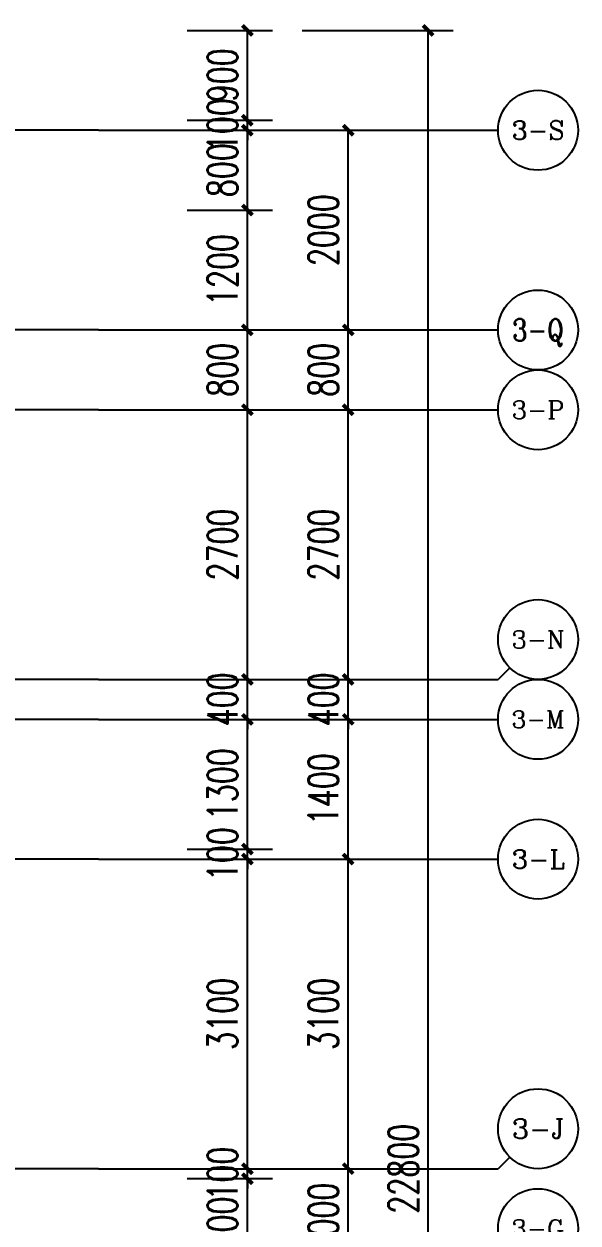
# Model space of a CAD drawing. Extents: x -59851 to 653804, y -249523 to 437614.
# Drawn here: x 10951 to 16495, y -219438 to -207430 of the extents above; entities that cross this region are included whole.
import ezdxf
from ezdxf.enums import TextEntityAlignment as Align

# ---------------------------------------------------------------- set-up
doc = ezdxf.new("R2010")
doc.units = 0
doc.header["$LTSCALE"] = 1000
doc.header["$MEASUREMENT"] = 0
for name, color, linetype in [('A-第三道尺寸线', 105, 'Continuous'), ('AXIS', 3, 'Continuous'), ('AXIS_TEXT', 7, 'Continuous'), ('DOTE', 16, 'Continuous')]:
    doc.layers.add(name, color=color, linetype=linetype)
doc.styles.add('_TCH_AXIS', font='COMPLEX', dxfattribs={"bigfont": 'GBCBIG'})
doc.styles.add('_TCH_DIM_T3', font='SIMPLEX.shx', dxfattribs={"width": 0.705882, "bigfont": 'GBCBIG.shx'})
doc.styles.add('COMPLEX', font='COMPLEX')
doc.dimstyles.new('_TCH_ARCH&&100', dxfattribs={"dimtxt": 297.5, "dimasz": 100, "dimexe": 250, "dimexo": 300, "dimgap": 100, "dimtad": 1, "dimdec": 0, "dimzin": 0, "dimdsep": 46, "dimtxsty": '_TCH_DIM_T3', "dimblk": 'ARCHTICK', "dimcen": 0.09, "dimclrt": 7, "dimazin": 2, "dimtfac": 1, "dimtdec": 0, "dimtix": 1, "dimtmove": 2, "dimatfit": 3, "dimfxl": 0, "dimtolj": 1, "dimtzin": 0, "dimarcsym": 0})

# ---------------------------------------------------------------- blocks, each defined once
blk = doc.blocks.new('roofzhouxian')
at = {"layer": 'DOTE'}
for p, q in [((11694, -283895), (-12292, -283895)), ((11694, -285895), (-12292, -285895)), ((11694, -286695), (-23892, -286695)), ((11694, -289395), (-25892, -289395)), ((11694, -289795), (-49367, -289795)), ((11694, -291195), (-25892, -291195)), ((11694, -294295), (-7192, -294295))]:
    blk.add_line(p, q, dxfattribs=at)
blk = doc.blocks.new('_ArchTick')
at = {"color": 0, "linetype": 'ByBlock', "const_width": 0.4}
blk.add_lwpolyline([(-0.5, -0.5), (0.5, 0.5)], dxfattribs=at)
blk = doc.blocks.new('*D1330')
at = {"layer": 'A-第三道尺寸线', "color": 0, "lineweight": -2, "transparency": 16777216}
for p, q in [((12583, -218994), (13436, -218994)), ((13186, -219894), (13186, -218994)), ((12583, -219894), (13436, -219894))]:
    blk.add_line(p, q, dxfattribs=at)
at = {"layer": 'Defpoints', "color": 0, "transparency": 16777216}
for p in [(12283, -218994), (13186, -218994), (12283, -219894)]:
    blk.add_point(p, dxfattribs=at)
at = {"layer": 'A-第三道尺寸线', "color": 0, "lineweight": -2, "transparency": 16777216, "xscale": 100, "yscale": 100, "zscale": 100}
for p, rotation in [((13186, -218994), 90), ((13186, -219894), 270)]:
    blk.add_blockref('_ArchTick', p, dxfattribs=dict(at, rotation=rotation))
at = {"layer": 'A-第三道尺寸线', "color": 7, "transparency": 16777216, "insert": (12937, -219444), "char_height": 297.5, "attachment_point": 5, "rotation": 90, "style": '_TCH_DIM_T3'}
blk.add_mtext('\\A1;900', dxfattribs=at)
blk = doc.blocks.new('*D1331')
at = {"layer": 'A-第三道尺寸线', "color": 0, "lineweight": -2, "transparency": 16777216}
for p, q in [((12583, -218894), (13436, -218894)), ((13186, -218894), (13186, -218794)), ((13186, -218994), (13186, -218894)), ((12583, -218994), (13436, -218994)), ((13186, -218994), (13186, -219094))]:
    blk.add_line(p, q, dxfattribs=at)
at = {"layer": 'Defpoints', "color": 0, "transparency": 16777216}
for p in [(12283, -218894), (13186, -218894), (12283, -218994)]:
    blk.add_point(p, dxfattribs=at)
at = {"layer": 'A-第三道尺寸线', "color": 0, "lineweight": -2, "transparency": 16777216, "xscale": 100, "yscale": 100, "zscale": 100}
for p, rotation in [((13186, -218894), 270), ((13186, -218994), 90)]:
    blk.add_blockref('_ArchTick', p, dxfattribs=dict(at, rotation=rotation))
at = {"layer": 'A-第三道尺寸线', "color": 7, "transparency": 16777216, "insert": (12937, -218944), "char_height": 297.5, "attachment_point": 5, "rotation": 90, "style": '_TCH_DIM_T3'}
blk.add_mtext('\\A1;100', dxfattribs=at)
blk = doc.blocks.new('*D1332')
at = {"layer": 'A-第三道尺寸线', "color": 0, "lineweight": -2, "transparency": 16777216}
for p, q in [((12583, -215794), (13436, -215794)), ((13186, -218894), (13186, -215794)), ((12583, -218894), (13436, -218894))]:
    blk.add_line(p, q, dxfattribs=at)
at = {"layer": 'Defpoints', "color": 0, "transparency": 16777216}
for p in [(12283, -215794), (13186, -215794), (12283, -218894)]:
    blk.add_point(p, dxfattribs=at)
at = {"layer": 'A-第三道尺寸线', "color": 0, "lineweight": -2, "transparency": 16777216, "xscale": 100, "yscale": 100, "zscale": 100}
for p, rotation in [((13186, -215794), 90), ((13186, -218894), 270)]:
    blk.add_blockref('_ArchTick', p, dxfattribs=dict(at, rotation=rotation))
at = {"layer": 'A-第三道尺寸线', "color": 7, "transparency": 16777216, "insert": (12937, -217344), "char_height": 297.5, "attachment_point": 5, "rotation": 90, "style": '_TCH_DIM_T3'}
blk.add_mtext('\\A1;3100', dxfattribs=at)
blk = doc.blocks.new('*D1333')
at = {"layer": 'A-第三道尺寸线', "color": 0, "lineweight": -2, "transparency": 16777216}
for p, q in [((13186, -215694), (13186, -215594)), ((12583, -215694), (13436, -215694)), ((13186, -215794), (13186, -215694)), ((12583, -215794), (13436, -215794)), ((13186, -215794), (13186, -215894))]:
    blk.add_line(p, q, dxfattribs=at)
at = {"layer": 'Defpoints', "color": 0, "transparency": 16777216}
for p in [(12283, -215694), (13186, -215694), (12283, -215794)]:
    blk.add_point(p, dxfattribs=at)
at = {"layer": 'A-第三道尺寸线', "color": 0, "lineweight": -2, "transparency": 16777216, "xscale": 100, "yscale": 100, "zscale": 100}
for p, rotation in [((13186, -215694), 270), ((13186, -215794), 90)]:
    blk.add_blockref('_ArchTick', p, dxfattribs=dict(at, rotation=rotation))
at = {"layer": 'A-第三道尺寸线', "color": 7, "transparency": 16777216, "insert": (12937, -215744), "char_height": 297.5, "attachment_point": 5, "rotation": 90, "style": '_TCH_DIM_T3'}
blk.add_mtext('\\A1;100', dxfattribs=at)
blk = doc.blocks.new('*D1334')
at = {"layer": 'A-第三道尺寸线', "color": 0, "lineweight": -2, "transparency": 16777216}
for p, q in [((12583, -214394), (13436, -214394)), ((13186, -215694), (13186, -214394)), ((12583, -215694), (13436, -215694))]:
    blk.add_line(p, q, dxfattribs=at)
at = {"layer": 'Defpoints', "color": 0, "transparency": 16777216}
for p in [(12283, -214394), (13186, -214394), (12283, -215694)]:
    blk.add_point(p, dxfattribs=at)
at = {"layer": 'A-第三道尺寸线', "color": 0, "lineweight": -2, "transparency": 16777216, "xscale": 100, "yscale": 100, "zscale": 100}
for p, rotation in [((13186, -214394), 90), ((13186, -215694), 270)]:
    blk.add_blockref('_ArchTick', p, dxfattribs=dict(at, rotation=rotation))
at = {"layer": 'A-第三道尺寸线', "color": 7, "transparency": 16777216, "insert": (12937, -215044), "char_height": 297.5, "attachment_point": 5, "rotation": 90, "style": '_TCH_DIM_T3'}
blk.add_mtext('\\A1;1300', dxfattribs=at)
blk = doc.blocks.new('*D1335')
at = {"layer": 'A-第三道尺寸线', "color": 0, "lineweight": -2, "transparency": 16777216}
for p, q in [((13186, -213994), (13186, -213894)), ((12583, -213994), (13436, -213994)), ((13186, -214394), (13186, -213994)), ((12583, -214394), (13436, -214394)), ((13186, -214394), (13186, -214494))]:
    blk.add_line(p, q, dxfattribs=at)
at = {"layer": 'Defpoints', "color": 0, "transparency": 16777216}
for p in [(12283, -213994), (13186, -213994), (12283, -214394)]:
    blk.add_point(p, dxfattribs=at)
at = {"layer": 'A-第三道尺寸线', "color": 0, "lineweight": -2, "transparency": 16777216, "xscale": 100, "yscale": 100, "zscale": 100}
for p, rotation in [((13186, -213994), 270), ((13186, -214394), 90)]:
    blk.add_blockref('_ArchTick', p, dxfattribs=dict(at, rotation=rotation))
at = {"layer": 'A-第三道尺寸线', "color": 7, "transparency": 16777216, "insert": (12937, -214194), "char_height": 297.5, "attachment_point": 5, "rotation": 90, "style": '_TCH_DIM_T3'}
blk.add_mtext('\\A1;400', dxfattribs=at)
blk = doc.blocks.new('*D1336')
at = {"layer": 'A-第三道尺寸线', "color": 0, "lineweight": -2, "transparency": 16777216}
for p, q in [((12583, -211294), (13436, -211294)), ((13186, -213994), (13186, -211294)), ((12583, -213994), (13436, -213994))]:
    blk.add_line(p, q, dxfattribs=at)
at = {"layer": 'Defpoints', "color": 0, "transparency": 16777216}
for p in [(12283, -211294), (13186, -211294), (12283, -213994)]:
    blk.add_point(p, dxfattribs=at)
at = {"layer": 'A-第三道尺寸线', "color": 0, "lineweight": -2, "transparency": 16777216, "xscale": 100, "yscale": 100, "zscale": 100}
for p, rotation in [((13186, -211294), 90), ((13186, -213994), 270)]:
    blk.add_blockref('_ArchTick', p, dxfattribs=dict(at, rotation=rotation))
at = {"layer": 'A-第三道尺寸线', "color": 7, "transparency": 16777216, "insert": (12937, -212644), "char_height": 297.5, "attachment_point": 5, "rotation": 90, "style": '_TCH_DIM_T3'}
blk.add_mtext('\\A1;2700', dxfattribs=at)
blk = doc.blocks.new('*D1337')
at = {"layer": 'A-第三道尺寸线', "color": 0, "lineweight": -2, "transparency": 16777216}
for p, q in [((12583, -210494), (13436, -210494)), ((13186, -211294), (13186, -210494)), ((12583, -211294), (13436, -211294))]:
    blk.add_line(p, q, dxfattribs=at)
at = {"layer": 'Defpoints', "color": 0, "transparency": 16777216}
for p in [(12283, -210494), (13186, -210494), (12283, -211294)]:
    blk.add_point(p, dxfattribs=at)
at = {"layer": 'A-第三道尺寸线', "color": 0, "lineweight": -2, "transparency": 16777216, "xscale": 100, "yscale": 100, "zscale": 100}
for p, rotation in [((13186, -210494), 90), ((13186, -211294), 270)]:
    blk.add_blockref('_ArchTick', p, dxfattribs=dict(at, rotation=rotation))
at = {"layer": 'A-第三道尺寸线', "color": 7, "transparency": 16777216, "insert": (12937, -210894), "char_height": 297.5, "attachment_point": 5, "rotation": 90, "style": '_TCH_DIM_T3'}
blk.add_mtext('\\A1;800', dxfattribs=at)
blk = doc.blocks.new('*D1338')
at = {"layer": 'A-第三道尺寸线', "color": 0, "lineweight": -2, "transparency": 16777216}
for p, q in [((12583, -209294), (13436, -209294)), ((13186, -210494), (13186, -209294)), ((12583, -210494), (13436, -210494))]:
    blk.add_line(p, q, dxfattribs=at)
at = {"layer": 'Defpoints', "color": 0, "transparency": 16777216}
for p in [(12283, -209294), (13186, -209294), (12283, -210494)]:
    blk.add_point(p, dxfattribs=at)
at = {"layer": 'A-第三道尺寸线', "color": 0, "lineweight": -2, "transparency": 16777216, "xscale": 100, "yscale": 100, "zscale": 100}
for p, rotation in [((13186, -209294), 90), ((13186, -210494), 270)]:
    blk.add_blockref('_ArchTick', p, dxfattribs=dict(at, rotation=rotation))
at = {"layer": 'A-第三道尺寸线', "color": 7, "transparency": 16777216, "insert": (12937, -209894), "char_height": 297.5, "attachment_point": 5, "rotation": 90, "style": '_TCH_DIM_T3'}
blk.add_mtext('\\A1;1200', dxfattribs=at)
blk = doc.blocks.new('*D1339')
at = {"layer": 'A-第三道尺寸线', "color": 0, "lineweight": -2, "transparency": 16777216}
for p, q in [((12583, -208494), (13436, -208494)), ((13186, -209294), (13186, -208494)), ((12583, -209294), (13436, -209294))]:
    blk.add_line(p, q, dxfattribs=at)
at = {"layer": 'Defpoints', "color": 0, "transparency": 16777216}
for p in [(12283, -208494), (13186, -208494), (12283, -209294)]:
    blk.add_point(p, dxfattribs=at)
at = {"layer": 'A-第三道尺寸线', "color": 0, "lineweight": -2, "transparency": 16777216, "xscale": 100, "yscale": 100, "zscale": 100}
for p, rotation in [((13186, -208494), 90), ((13186, -209294), 270)]:
    blk.add_blockref('_ArchTick', p, dxfattribs=dict(at, rotation=rotation))
at = {"layer": 'A-第三道尺寸线', "color": 7, "transparency": 16777216, "insert": (12937, -208894), "char_height": 297.5, "attachment_point": 5, "rotation": 90, "style": '_TCH_DIM_T3'}
blk.add_mtext('\\A1;800', dxfattribs=at)
blk = doc.blocks.new('*D1340')
at = {"layer": 'A-第三道尺寸线', "color": 0, "lineweight": -2, "transparency": 16777216}
for p, q in [((13186, -208394), (13186, -208294)), ((12583, -208394), (13436, -208394)), ((13186, -208494), (13186, -208394)), ((12583, -208494), (13436, -208494)), ((13186, -208494), (13186, -208594))]:
    blk.add_line(p, q, dxfattribs=at)
at = {"layer": 'Defpoints', "color": 0, "transparency": 16777216}
for p in [(12283, -208394), (13186, -208394), (12283, -208494)]:
    blk.add_point(p, dxfattribs=at)
at = {"layer": 'A-第三道尺寸线', "color": 0, "lineweight": -2, "transparency": 16777216, "xscale": 100, "yscale": 100, "zscale": 100}
for p, rotation in [((13186, -208394), 270), ((13186, -208494), 90)]:
    blk.add_blockref('_ArchTick', p, dxfattribs=dict(at, rotation=rotation))
at = {"layer": 'A-第三道尺寸线', "color": 7, "transparency": 16777216, "insert": (12937, -208444), "char_height": 297.5, "attachment_point": 5, "rotation": 90, "style": '_TCH_DIM_T3'}
blk.add_mtext('\\A1;100', dxfattribs=at)
blk = doc.blocks.new('*D1341')
at = {"layer": 'A-第三道尺寸线', "color": 0, "lineweight": -2, "transparency": 16777216}
for p, q in [((12583, -207494), (13436, -207494)), ((13186, -208394), (13186, -207494)), ((12583, -208394), (13436, -208394))]:
    blk.add_line(p, q, dxfattribs=at)
at = {"layer": 'Defpoints', "color": 0, "transparency": 16777216}
for p in [(12283, -207494), (13186, -207494), (12283, -208394)]:
    blk.add_point(p, dxfattribs=at)
at = {"layer": 'A-第三道尺寸线', "color": 0, "lineweight": -2, "transparency": 16777216, "xscale": 100, "yscale": 100, "zscale": 100}
for p, rotation in [((13186, -207494), 90), ((13186, -208394), 270)]:
    blk.add_blockref('_ArchTick', p, dxfattribs=dict(at, rotation=rotation))
at = {"layer": 'A-第三道尺寸线', "color": 7, "transparency": 16777216, "insert": (12937, -207944), "char_height": 297.5, "attachment_point": 5, "rotation": 90, "style": '_TCH_DIM_T3'}
blk.add_mtext('\\A1;900', dxfattribs=at)
blk = doc.blocks.new('*D1434')
at = {"layer": 'AXIS', "color": 0, "lineweight": -2, "transparency": 16777216}
for p, q in [((11995, -218894), (14445, -218894)), ((14195, -219894), (14195, -218894)), ((11995, -219894), (14445, -219894))]:
    blk.add_line(p, q, dxfattribs=at)
at = {"layer": 'Defpoints', "color": 0, "transparency": 16777216}
for p in [(11695, -218894), (14195, -218894), (11695, -219894)]:
    blk.add_point(p, dxfattribs=at)
at = {"layer": 'AXIS', "color": 0, "lineweight": -2, "transparency": 16777216, "xscale": 100, "yscale": 100, "zscale": 100}
for p, rotation in [((14195, -218894), 90), ((14195, -219894), 270)]:
    blk.add_blockref('_ArchTick', p, dxfattribs=dict(at, rotation=rotation))
at = {"layer": 'AXIS', "color": 7, "transparency": 16777216, "insert": (13946, -219394), "char_height": 297.5, "attachment_point": 5, "rotation": 90, "style": '_TCH_DIM_T3'}
blk.add_mtext('\\A1;1000', dxfattribs=at)
blk = doc.blocks.new('*D1435')
at = {"layer": 'AXIS', "color": 0, "lineweight": -2, "transparency": 16777216}
for p, q in [((11995, -215794), (14445, -215794)), ((14195, -218894), (14195, -215794)), ((11995, -218894), (14445, -218894))]:
    blk.add_line(p, q, dxfattribs=at)
at = {"layer": 'Defpoints', "color": 0, "transparency": 16777216}
for p in [(11695, -215794), (14195, -215794), (11695, -218894)]:
    blk.add_point(p, dxfattribs=at)
at = {"layer": 'AXIS', "color": 0, "lineweight": -2, "transparency": 16777216, "xscale": 100, "yscale": 100, "zscale": 100}
for p, rotation in [((14195, -215794), 90), ((14195, -218894), 270)]:
    blk.add_blockref('_ArchTick', p, dxfattribs=dict(at, rotation=rotation))
at = {"layer": 'AXIS', "color": 7, "transparency": 16777216, "insert": (13946, -217344), "char_height": 297.5, "attachment_point": 5, "rotation": 90, "style": '_TCH_DIM_T3'}
blk.add_mtext('\\A1;3100', dxfattribs=at)
blk = doc.blocks.new('*D1436')
at = {"layer": 'AXIS', "color": 0, "lineweight": -2, "transparency": 16777216}
for p, q in [((11995, -214394), (14445, -214394)), ((14195, -215794), (14195, -214394)), ((11995, -215794), (14445, -215794))]:
    blk.add_line(p, q, dxfattribs=at)
at = {"layer": 'Defpoints', "color": 0, "transparency": 16777216}
for p in [(11695, -214394), (14195, -214394), (11695, -215794)]:
    blk.add_point(p, dxfattribs=at)
at = {"layer": 'AXIS', "color": 0, "lineweight": -2, "transparency": 16777216, "xscale": 100, "yscale": 100, "zscale": 100}
for p, rotation in [((14195, -214394), 90), ((14195, -215794), 270)]:
    blk.add_blockref('_ArchTick', p, dxfattribs=dict(at, rotation=rotation))
at = {"layer": 'AXIS', "color": 7, "transparency": 16777216, "insert": (13946, -215094), "char_height": 297.5, "attachment_point": 5, "rotation": 90, "style": '_TCH_DIM_T3'}
blk.add_mtext('\\A1;1400', dxfattribs=at)
blk = doc.blocks.new('*D1437')
at = {"layer": 'AXIS', "color": 0, "lineweight": -2, "transparency": 16777216}
for p, q in [((14195, -213994), (14195, -213894)), ((11995, -213994), (14445, -213994)), ((14195, -214394), (14195, -213994)), ((11995, -214394), (14445, -214394)), ((14195, -214394), (14195, -214494))]:
    blk.add_line(p, q, dxfattribs=at)
at = {"layer": 'Defpoints', "color": 0, "transparency": 16777216}
for p in [(11695, -213994), (14195, -213994), (11695, -214394)]:
    blk.add_point(p, dxfattribs=at)
at = {"layer": 'AXIS', "color": 0, "lineweight": -2, "transparency": 16777216, "xscale": 100, "yscale": 100, "zscale": 100}
for p, rotation in [((14195, -213994), 270), ((14195, -214394), 90)]:
    blk.add_blockref('_ArchTick', p, dxfattribs=dict(at, rotation=rotation))
at = {"layer": 'AXIS', "color": 7, "transparency": 16777216, "insert": (13946, -214194), "char_height": 297.5, "attachment_point": 5, "rotation": 90, "style": '_TCH_DIM_T3'}
blk.add_mtext('\\A1;400', dxfattribs=at)
blk = doc.blocks.new('*D1438')
at = {"layer": 'AXIS', "color": 0, "lineweight": -2, "transparency": 16777216}
for p, q in [((11995, -211294), (14445, -211294)), ((14195, -213994), (14195, -211294)), ((11995, -213994), (14445, -213994))]:
    blk.add_line(p, q, dxfattribs=at)
at = {"layer": 'Defpoints', "color": 0, "transparency": 16777216}
for p in [(11695, -211294), (14195, -211294), (11695, -213994)]:
    blk.add_point(p, dxfattribs=at)
at = {"layer": 'AXIS', "color": 0, "lineweight": -2, "transparency": 16777216, "xscale": 100, "yscale": 100, "zscale": 100}
for p, rotation in [((14195, -211294), 90), ((14195, -213994), 270)]:
    blk.add_blockref('_ArchTick', p, dxfattribs=dict(at, rotation=rotation))
at = {"layer": 'AXIS', "color": 7, "transparency": 16777216, "insert": (13946, -212644), "char_height": 297.5, "attachment_point": 5, "rotation": 90, "style": '_TCH_DIM_T3'}
blk.add_mtext('\\A1;2700', dxfattribs=at)
blk = doc.blocks.new('*D1439')
at = {"layer": 'AXIS', "color": 0, "lineweight": -2, "transparency": 16777216}
for p, q in [((11995, -210494), (14445, -210494)), ((14195, -211294), (14195, -210494)), ((11995, -211294), (14445, -211294))]:
    blk.add_line(p, q, dxfattribs=at)
at = {"layer": 'Defpoints', "color": 0, "transparency": 16777216}
for p in [(11695, -210494), (14195, -210494), (11695, -211294)]:
    blk.add_point(p, dxfattribs=at)
at = {"layer": 'AXIS', "color": 0, "lineweight": -2, "transparency": 16777216, "xscale": 100, "yscale": 100, "zscale": 100}
for p, rotation in [((14195, -210494), 90), ((14195, -211294), 270)]:
    blk.add_blockref('_ArchTick', p, dxfattribs=dict(at, rotation=rotation))
at = {"layer": 'AXIS', "color": 7, "transparency": 16777216, "insert": (13946, -210894), "char_height": 297.5, "attachment_point": 5, "rotation": 90, "style": '_TCH_DIM_T3'}
blk.add_mtext('\\A1;800', dxfattribs=at)
blk = doc.blocks.new('*D1440')
at = {"layer": 'AXIS', "color": 0, "lineweight": -2, "transparency": 16777216}
for p, q in [((11995, -208494), (14445, -208494)), ((14195, -210494), (14195, -208494)), ((11995, -210494), (14445, -210494))]:
    blk.add_line(p, q, dxfattribs=at)
at = {"layer": 'Defpoints', "color": 0, "transparency": 16777216}
for p in [(11695, -208494), (14195, -208494), (11695, -210494)]:
    blk.add_point(p, dxfattribs=at)
at = {"layer": 'AXIS', "color": 0, "lineweight": -2, "transparency": 16777216, "xscale": 100, "yscale": 100, "zscale": 100}
for p, rotation in [((14195, -208494), 90), ((14195, -210494), 270)]:
    blk.add_blockref('_ArchTick', p, dxfattribs=dict(at, rotation=rotation))
at = {"layer": 'AXIS', "color": 7, "transparency": 16777216, "insert": (13946, -209494), "char_height": 297.5, "attachment_point": 5, "rotation": 90, "style": '_TCH_DIM_T3'}
blk.add_mtext('\\A1;2000', dxfattribs=at)
blk = doc.blocks.new('*D1441')
at = {"layer": 'AXIS', "color": 0, "lineweight": -2, "transparency": 16777216}
for p, q in [((13736, -207494), (15245, -207494)), ((14995, -230294), (14995, -207494)), ((13736, -230294), (15245, -230294))]:
    blk.add_line(p, q, dxfattribs=at)
at = {"layer": 'Defpoints', "color": 0, "transparency": 16777216}
for p in [(13436, -207494), (14995, -207494), (13436, -230294)]:
    blk.add_point(p, dxfattribs=at)
at = {"layer": 'AXIS', "color": 0, "lineweight": -2, "transparency": 16777216, "xscale": 100, "yscale": 100, "zscale": 100}
for p, rotation in [((14995, -207494), 90), ((14995, -230294), 270)]:
    blk.add_blockref('_ArchTick', p, dxfattribs=dict(at, rotation=rotation))
at = {"layer": 'AXIS', "color": 7, "transparency": 16777216, "insert": (14746, -218894), "char_height": 297.5, "attachment_point": 5, "rotation": 90, "style": '_TCH_DIM_T3'}
blk.add_mtext('\\A1;22800', dxfattribs=at)
blk = doc.blocks.new('_AXISO')
blk.add_circle((0, 0), 0.5)
at = {"layer": 'AXIS_TEXT', "style": 'COMPLEX', "width": 1.041667}
blk.add_attdef('A', text='', height=0.56, dxfattribs=at).set_placement((-0.25, -0.28), (0.25, -0.28), align=Align.FIT)

msp = doc.modelspace()

# ---------------------------------------------------------------- linework, layer by layer
at = {"layer": 'AXIS'}
for p, q in [((11695, -208494.3), (15695, -208494.3)), ((11695, -210494.3), (15695, -210494.3)), ((11695, -211294.3), (15695, -211294.3)), ((15812.1, -213877.1), (15695, -213994.3)), ((11695, -213994.3), (15695, -213994.3)), ((11695, -214394.3), (15695, -214394.3)), ((11695, -215794.3), (15695, -215794.3)), ((15812.1, -218777.1), (15695, -218894.3)), ((11695, -218894.3), (15695, -218894.3))]:
    msp.add_line(p, q, dxfattribs=at)

# ---------------------------------------------------------------- block references
msp.add_blockref('roofzhouxian', (1.1, 75400.4))
ref = msp.add_blockref('_AXISO', (16095, -208494.3), dxfattribs=dict(at, xscale=800, yscale=800, zscale=800))
ref.add_attrib('A', '3-S', dxfattribs={"layer": 'AXIS_TEXT', "height": 187.78, "style": '_TCH_AXIS'}).set_placement((15831.2, -208588.2), (16358.8, -208588.2), align=Align.FIT)
ref = msp.add_blockref('_AXISO', (16095, -210494.3), dxfattribs=dict(at, xscale=800, yscale=800, zscale=800))
ref.add_attrib('A', '3-Q', dxfattribs={"layer": 'AXIS_TEXT', "height": 219.58, "style": '_TCH_AXIS', "width": 0.807692}).set_placement((15837.4, -210604.1), (16352.6, -210604.1), align=Align.FIT)
ref = msp.add_blockref('_AXISO', (16095, -211294.3), dxfattribs=dict(at, xscale=800, yscale=800, zscale=800))
ref.add_attrib('A', '3-P', dxfattribs={"layer": 'AXIS_TEXT', "height": 179.65, "style": '_TCH_AXIS'}).set_placement((15829.8, -211384.1), (16360.2, -211384.1), align=Align.FIT)
ref = msp.add_blockref('_AXISO', (16095, -213594.3), dxfattribs=dict(at, xscale=800, yscale=800, zscale=800))
ref.add_attrib('A', '3-N', dxfattribs={"layer": 'AXIS_TEXT', "height": 174.59, "style": '_TCH_AXIS'}).set_placement((15828.9, -213681.6), (16361, -213681.6), align=Align.FIT)
ref = msp.add_blockref('_AXISO', (16095, -214394.3), dxfattribs=dict(at, xscale=800, yscale=800, zscale=800))
ref.add_attrib('A', '3-M', dxfattribs={"layer": 'AXIS_TEXT', "height": 169.79, "style": '_TCH_AXIS'}).set_placement((15828.2, -214479.2), (16361.8, -214479.2), align=Align.FIT)
ref = msp.add_blockref('_AXISO', (16095, -215794.3), dxfattribs=dict(at, xscale=800, yscale=800, zscale=800))
ref.add_attrib('A', '3-L', dxfattribs={"layer": 'AXIS_TEXT', "height": 185, "style": '_TCH_AXIS'}).set_placement((15830.7, -215886.8), (16359.3, -215886.8), align=Align.FIT)
ref = msp.add_blockref('_AXISO', (16095, -218494.3), dxfattribs=dict(at, xscale=800, yscale=800, zscale=800))
ref.add_attrib('A', '3-J', dxfattribs={"layer": 'AXIS_TEXT', "height": 196.63, "style": '_TCH_AXIS'}).set_placement((15832.8, -218592.6), (16357.2, -218592.6), align=Align.FIT)
ref = msp.add_blockref('_AXISO', (16095, -219494.3), dxfattribs=dict(at, xscale=800, yscale=800, zscale=800))
ref.add_attrib('A', '3-G', dxfattribs={"layer": 'AXIS_TEXT', "height": 177.09, "style": '_TCH_AXIS'}).set_placement((15829.3, -219582.8), (16360.6, -219582.8), align=Align.FIT)

# ---------------------------------------------------------------- dimensions: what is measured, and where the dimension line sits
at = {"layer": 'A-第三道尺寸线'}
for p1, p2, picture, middle in [((12283.5, -208394.3), (12283.5, -207494.3), '*D1341', (12937, -207944.3)), ((12283.5, -208494.3), (12283.5, -208394.3), '*D1340', (12937, -208444.3)), ((12283.5, -209294.3), (12283.5, -208494.3), '*D1339', (12937, -208894.3)), ((12283.5, -210494.3), (12283.5, -209294.3), '*D1338', (12937, -209894.3)), ((12283.5, -211294.3), (12283.5, -210494.3), '*D1337', (12937, -210894.3)), ((12283.5, -213994.3), (12283.5, -211294.3), '*D1336', (12937, -212644.3)), ((12283.5, -214394.3), (12283.5, -213994.3), '*D1335', (12937, -214194.3)), ((12283.5, -215694.3), (12283.5, -214394.3), '*D1334', (12937, -215044.3)), ((12283.5, -215794.3), (12283.5, -215694.3), '*D1333', (12937, -215744.3)), ((12283.5, -218894.3), (12283.5, -215794.3), '*D1332', (12937, -217344.3)), ((12283.5, -218994.3), (12283.5, -218894.3), '*D1331', (12937, -218944.3)), ((12283.5, -219894.3), (12283.5, -218994.3), '*D1330', (12937, -219444.3))]:
    dim = msp.add_aligned_dim(p1=p1, p2=p2, distance=-902.2, dimstyle='_TCH_ARCH&&100', dxfattribs=at)
    dim.commit()
    dim.dimension.update_dxf_attribs({"geometry": picture, "text_midpoint": middle})
at = {"layer": 'AXIS'}
for p1, p2, distance, picture, middle in [((13435.7, -230294.3), (13435.7, -207494.3), -1559.3, '*D1441', (14746.2, -218894.3)), ((11695, -210494.3), (11695, -208494.3), -2500, '*D1440', (13946.2, -209494.3)), ((11695, -211294.3), (11695, -210494.3), -2500, '*D1439', (13946.2, -210894.3)), ((11695, -213994.3), (11695, -211294.3), -2500, '*D1438', (13946.2, -212644.3)), ((11695, -214394.3), (11695, -213994.3), -2500, '*D1437', (13946.2, -214194.3)), ((11695, -215794.3), (11695, -214394.3), -2500, '*D1436', (13946.2, -215094.3)), ((11695, -218894.3), (11695, -215794.3), -2500, '*D1435', (13946.2, -217344.3)), ((11695, -219894.3), (11695, -218894.3), -2500, '*D1434', (13946.2, -219394.3))]:
    dim = msp.add_aligned_dim(p1=p1, p2=p2, distance=distance, dimstyle='_TCH_ARCH&&100', dxfattribs=at)
    dim.commit()
    dim.dimension.update_dxf_attribs({"geometry": picture, "text_midpoint": middle})

doc.saveas('drawing.dxf')
